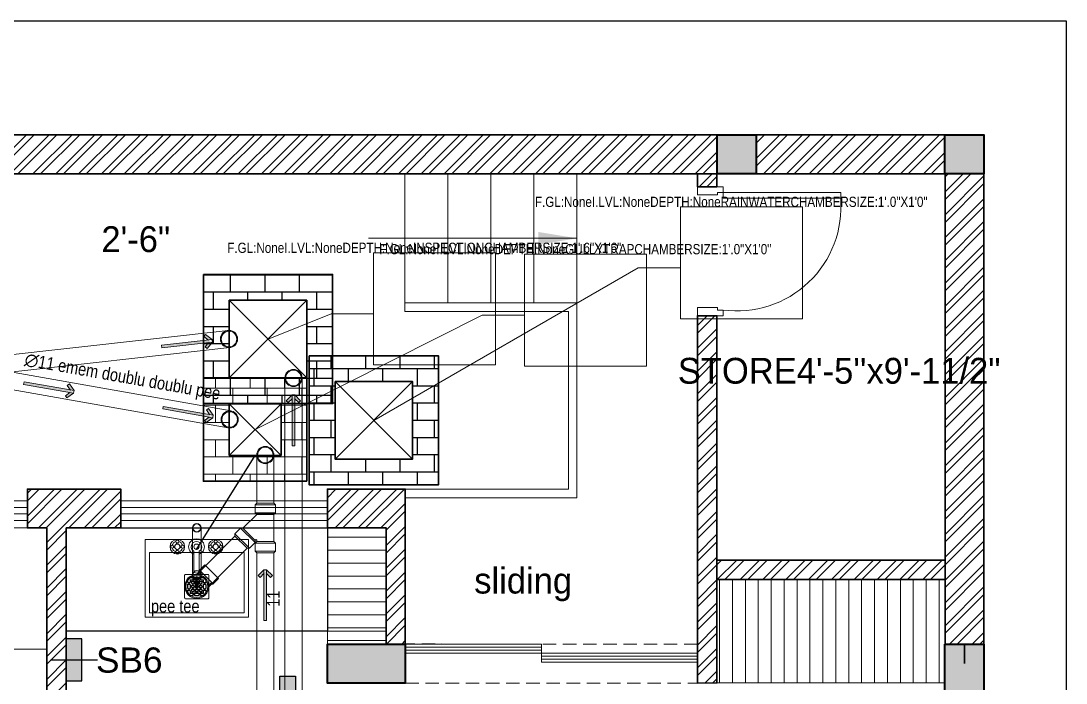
# Model space of a CAD drawing. Header units: inches. Extents: x 3094 to 3721, y -16790 to -15753.
# Drawn here: x 3423.3 to 3666.1, y -15906.9 to -15753 of the extents above; entities that cross this region are included whole.
import ezdxf

# ---------------------------------------------------------------- set-up
doc = ezdxf.new("R2010")
doc.units = ezdxf.units.IN
doc.header["$LTSCALE"] = 25
doc.header["$MEASUREMENT"] = 0
for name, pattern in [('ACAD_ISO02W100', [15, 12, -3]), ('Cline', [1, 0.625, -0.125, 0.125, -0.125]), ('DASHED', [0.75, 0.5, -0.25])]:
    doc.linetypes.add(name, pattern=pattern)
doc.layers.add('107 CAVERI MAIN XREF$0$FORMAT', color=7, linetype='Continuous')
doc.layers.add('LCD-LOOPING', color=160, linetype='Continuous')
for name, color, linetype, lineweight in [('ACCESORIES', 150, 'Continuous', 20), ('Door & Window', 32, 'Continuous', 20), ('hatch', 252, 'Continuous', 0), ('PP-RWP', 6, 'Continuous', 9), ('PP-SWP', 1, 'Continuous', 9), ('PP-WWP', 3, 'Continuous', 9), ('RWP', 6, 'Continuous', 30), ('SDA - Bathroom Fittings & Fixtures', 52, 'Continuous', 5), ('SDA - Brick Wall', 7, 'Continuous', 30), ('SDA - Brick Wall Light', 254, 'Continuous', 20), ('SDA - Column', 6, 'Continuous', 40), ('SDA - Countour Lines', 57, 'ACAD_ISO02W100', 5), ('SDA - Furniture', 36, 'Continuous', 9), ('SDA - Hatch Dark', 250, 'Continuous', 5), ('SDA - Hatch Lite', 252, 'Continuous', 0), ('SDA - Leader', 66, 'Continuous', 9), ('SDA - Overhead Lines', 252, 'DASHED', 9), ('SDA - Railing', 247, 'Continuous', 15), ('SDA - Staircase', 1, 'Continuous', 13), ('SWP', 1, 'Continuous', 30), ('WWP', 94, 'Continuous', 30)]:
    doc.layers.add(name, color=color, linetype=linetype, lineweight=lineweight)
for name, color, linetype, true_color in [('LCD-ELECTRICAL SYMBOL', 34, 'Continuous', 0x994200), ('PP-OUTER ', 34, 'Continuous', 0x994200), ('PP-TOILET 4', 34, 'Continuous', 0x994200)]:
    doc.layers.add(name, color=color, linetype=linetype, true_color=true_color)
doc.styles.add('arial', font='ARIALN.TTF')
doc.styles.add('JB', font='GOTHIC.TTF', dxfattribs={"height": 5})
doc.styles.add('spectrum', font='arial.ttf')
doc.dimstyles.new('Plan', dxfattribs={"dimtxt": 5.5, "dimasz": 3, "dimexe": 3, "dimexo": 12, "dimgap": 1, "dimtad": 1, "dimdec": 1, "dimzin": 3, "dimlunit": 4, "dimblk": 'ARCHTICK', "dimcen": 2.5, "dimdle": 1, "dimclrd": 256, "dimclre": 256, "dimclrt": 7, "dimadec": 0, "dimazin": 0, "dimtfac": 0.75, "dimtdec": 1, "dimtmove": 1, "dimatfit": 3, "dimlwd": -1, "dimlwe": -1, "dimarcsym": 0})
pattern_1 = [(45, (3081.9256, -16917.6346), (-2.65165, 2.65165), []), (45, (3083.6934, -16917.6346), (-2.65165, 2.65165), [])]
pattern_2 = [(45, (1481.198, -7390.683), (-2.6516504, 2.6516504), []), (45, (1482.9656, -7390.683), (-2.6516504, 2.6516504), [])]

# ---------------------------------------------------------------- blocks, each defined once
blk = doc.blocks.new('A$C8f570909')
at = {"layer": 'LCD-ELECTRICAL SYMBOL', "true_color": 0xcd6928}
h = blk.add_hatch(color=32, dxfattribs=at)
h.dxf.hatch_style = 1
h.paths.add_polyline_path([(0, 0), (8, 0), (8, 3), (0, 3)])
at = {"layer": 'LCD-ELECTRICAL SYMBOL', "color": 32, "true_color": 0xcd6928}
blk.add_line((4, -3), (4, 5.99), dxfattribs=at)
blk.add_lwpolyline([(0, 0), (8, 0), (8, 3), (0, 3)], close=True, dxfattribs=at)
blk = doc.blocks.new('A$C128E3675')
at = {"layer": 'SWP', "lineweight": -3, "ltscale": 30}
h = blk.add_hatch(dxfattribs=at)
h.set_pattern_fill('AR-B816', color=9, scale=0.5, style=0)
h.paths.add_polyline_path([(-15, 15), (-15, -15), (15, -15), (15, 15)])
h.paths.add_polyline_path([(9, 9), (9, -9), (-9, -9), (-9, 9)], flags=16)
at = {"layer": 'SWP', "lineweight": 30, "ltscale": 30}
for p, q in [((-9, 9), (9, -9)), ((-9, -9), (9, 9))]:
    blk.add_line(p, q, dxfattribs=at)
for points in [[(-15, 15), (15, 15), (15, -15), (-15, -15)], [(-9, 9), (9, 9), (9, -9), (-9, -9)]]:
    blk.add_lwpolyline(points, close=True, dxfattribs=at)
blk = doc.blocks.new('GT 1')
at = {"layer": 'WWP', "lineweight": 15}
h = blk.add_hatch(dxfattribs=at)
h.set_pattern_fill('AR-B816', color=9, scale=0.5, style=0)
h.paths.add_polyline_path([(376155.11, 227649.48), (376131.1, 227649.48), (376131.1, 227673.48), (376155.11, 227673.48)])
h.paths.add_polyline_path([(376149.11, 227667.48), (376137.1, 227667.48), (376137.1, 227655.48), (376149.11, 227655.48)], flags=16)
at = {"layer": 'PP-WWP', "lineweight": 30}
for p, q in [((376149.11, 227655.48), (376137.1, 227667.48)), ((376137.1, 227655.48), (376149.11, 227667.48))]:
    blk.add_line(p, q, dxfattribs=at)
for points in [[(376155.11, 227649.48), (376155.11, 227673.48), (376131.1, 227673.48), (376131.1, 227649.48)], [(376149.11, 227655.48), (376149.11, 227667.48), (376137.1, 227667.48), (376137.1, 227655.48)]]:
    blk.add_lwpolyline(points, close=True, dxfattribs=at)
blk = doc.blocks.new('e54tr')
at = {"layer": 'SWP', "lineweight": -3, "ltscale": 30}
h = blk.add_hatch(dxfattribs=at)
h.set_pattern_fill('AR-B816', color=9, scale=0.3, style=0)
h.set_pattern_definition([(0, (20454.8376, -45152.2736), (0, 2.4), []), (90, (20454.8376, -45152.2736), (-2.4, 2.4), [2.4, -2.4])])
h.paths.add_polyline_path([(20445.84, -45143.27), (20445.84, -45161.27), (20463.84, -45161.27), (20463.84, -45143.27)])
h.paths.add_polyline_path([(20460.24, -45146.87), (20460.24, -45157.67), (20449.44, -45157.67), (20449.44, -45146.87)], flags=16)
at = {"layer": 'RWP', "ltscale": 15}
for p, q in [((20449.44, -45157.67), (20460.24, -45146.87)), ((20449.44, -45146.87), (20460.24, -45157.67))]:
    blk.add_line(p, q, dxfattribs=at)
for points in [[(20445.84, -45143.27), (20463.84, -45143.27), (20463.84, -45161.27), (20445.84, -45161.27)], [(20449.44, -45146.87), (20460.24, -45146.87), (20460.24, -45157.67), (20449.44, -45157.67)]]:
    blk.add_lwpolyline(points, close=True, dxfattribs=at)
blk = doc.blocks.new('*U11')
at = {"color": 0, "linetype": 'ByBlock'}
blk.add_lwpolyline([(-35, 710), (-35, 0), (-70, 0), (-70, 710)], close=True, dxfattribs=at)
for points in [[(-730, -155), (-780, -155), (-780, -143), (-780, -143), (-780, 0), (-745, 0), (-745, -35), (-730, -35), (-730, -155)], [(0, -155), (0, -143), (0, -143), (0, 0), (-35, 0), (-35, -35), (-50, -35), (-50, -155), (0, -155)]]:
    blk.add_lwpolyline(points, dxfattribs=at)
at = {"color": 250, "linetype": 'DASHED', "ltscale": 250}
blk.add_arc((-121.4, 83), 629.1, 85.31165, 187.58356, dxfattribs=at)
blk = doc.blocks.new('c')
at = {"layer": 'SDA - Hatch Dark'}
h = blk.add_hatch(color=256, dxfattribs=at)
h.dxf.hatch_style = 1
h.paths.add_polyline_path([(404.31, 589), (404.31, 598.06), (422.4, 598.06), (422.4, 589)])
at = {"layer": 'SDA - Column'}
blk.add_lwpolyline([(404.31, 589), (404.31, 598.06), (422.4, 598.06), (422.4, 589)], close=True, dxfattribs=at)
blk = doc.blocks.new('sdfc3')
at = {"layer": 'SDA - Hatch Dark'}
h = blk.add_hatch(color=256, dxfattribs=at)
h.dxf.hatch_style = 1
h.paths.add_polyline_path([(388.1, 597.15), (388.1, 606.2), (397.19, 606.2), (397.19, 597.15)])
at = {"layer": 'SDA - Column'}
blk.add_lwpolyline([(388.1, 597.15), (388.1, 606.2), (397.19, 606.2), (397.19, 597.15)], close=True, dxfattribs=at)
blk = doc.blocks.new('wash basin')
at = {"layer": 'SDA - Bathroom Fittings & Fixtures'}
for p, q in [((4098.53, -1296.25), (4098.2, -1296.25)), ((4098.54, -1296.56), (4098.2, -1296.56)), ((4098.97, -1295.82), (4098.97, -1295.48)), ((4099.28, -1295.81), (4099.28, -1295.48)), ((4099.71, -1296.25), (4100.04, -1296.25)), ((4099.71, -1296.56), (4100.04, -1296.56)), ((4107.43, -1296.25), (4107.1, -1296.25)), ((4107.43, -1296.56), (4107.1, -1296.56)), ((4107.87, -1295.82), (4107.87, -1295.48)), ((4108.18, -1295.81), (4108.18, -1295.48)), ((4108.61, -1296.25), (4108.94, -1296.25)), ((4108.61, -1296.56), (4108.94, -1296.56)), ((4098.97, -1296.99), (4098.97, -1297.32)), ((4099.28, -1296.99), (4099.28, -1297.32)), ((4102.96, -1297.46), (4102.96, -1301.93)), ((4104.19, -1301.93), (4104.19, -1297.46)), ((4107.87, -1296.99), (4107.87, -1297.32)), ((4108.18, -1296.99), (4108.18, -1297.32)), ((4103.49, -1303.19), (4103.49, -1305.79)), ((4102.19, -1304.49), (4104.79, -1304.49))]:
    blk.add_line(p, q, dxfattribs=at)
for points in [[(4091.5, -1312.74), (4115.5, -1312.74), (4115.5, -1294.74), (4091.5, -1294.74)], [(4092.5, -1311.74), (4114.5, -1311.74), (4114.5, -1297.74), (4092.5, -1297.74)]]:
    blk.add_lwpolyline(points, close=True, dxfattribs=at)
for centre, radius in [((4099.12, -1296.4), 1.69), ((4097.9, -1296.4), 0.343), ((4099.12, -1296.4), 0.614), ((4099.12, -1295.18), 0.343), ((4100.35, -1296.4), 0.343), ((4103.57, -1296.4), 0.614), ((4108.02, -1296.4), 1.69), ((4106.79, -1296.4), 0.343), ((4108.02, -1296.4), 0.614), ((4108.02, -1295.18), 0.343), ((4109.25, -1296.4), 0.343), ((4099.12, -1297.63), 0.343), ((4108.02, -1297.63), 0.343), ((4103.5, -1304.49), 0.712)]:
    blk.add_circle(centre, radius, dxfattribs=at)
for centre, radius, start, end in [((4099.12, -1296.4), 1.23, 105.2407, 164.2093), ((4099.12, -1296.4), 1.23, 16.4413, 74.0789), ((4103.57, -1296.4), 1.84, 289.6514, 250.3603), ((4103.57, -1296.4), 1.23, 300.3431, 239.7554), ((4108.02, -1296.4), 1.23, 106.12, 164.0884), ((4108.02, -1296.4), 1.23, 16.2342, 73.9047), ((4099.12, -1296.4), 1.23, 196.2342, 253.9047), ((4099.12, -1296.4), 1.23, 286.12, 344.0884), ((4108.02, -1296.4), 1.23, 196.4413, 254.0789), ((4108.02, -1296.4), 1.23, 285.2407, 344.2093), ((4103.57, -1301.93), 0.614, 180, 0)]:
    blk.add_arc(centre, radius, start, end, dxfattribs=at)
blk = doc.blocks.new('_ArchTick')
at = {"color": 0, "linetype": 'ByBlock', "const_width": 0.15}
blk.add_lwpolyline([(-0.5, -0.5), (0.5, 0.5)], dxfattribs=at)
blk = doc.blocks.new('PP-YTEE')
for p, q in [((-723.7, 2433.7), (-661, 2496.4)), ((-723.7, 2443.4), (-670.7, 2496.4)), ((-699.1, 2409.1), (-636.4, 2471.8)), ((-689.5, 2409.1), (-636.4, 2462.2)), ((-661, 2496.4), (-670.7, 2496.4)), ((-636.4, 2471.8), (-661, 2496.4)), ((-636.4, 2462.2), (-636.4, 2471.8)), ((-576.1, 2401.8), (-636.4, 2462.2)), ((-723.7, 2433.7), (-723.7, 2443.4)), ((-699.1, 2409.1), (-723.7, 2433.7)), ((-743.1, 2401.8), (-736.3, 2408.6)), ((-743.1, 2401.8), (-743.1, 2326.8)), ((-736.3, 2408.6), (-736.3, 2320)), ((-736.3, 2408.6), (-701.5, 2408.6)), ((-694.7, 2401.8), (-701.5, 2408.6)), ((-701.5, 2408.6), (-701.5, 2320)), ((-699.1, 2409.1), (-689.5, 2409.1)), ((-694.7, 2401.8), (-688.7, 2401.8)), ((-694.7, 2401.8), (-694.7, 2326.8)), ((-686.8, 2406.5), (-689.5, 2409.1)), ((-576.1, 2401.8), (-569.2, 2408.6)), ((-576.1, 2401.8), (-576.1, 2326.8)), ((-569.2, 2408.6), (-534.5, 2408.6)), ((-569.2, 2408.6), (-569.2, 2320)), ((-527.6, 2401.8), (-534.5, 2408.6)), ((-534.5, 2408.6), (-534.5, 2320)), ((-527.6, 2401.8), (-527.6, 2326.8)), ((-736.3, 2320), (-743.1, 2326.8)), ((-701.5, 2320), (-694.7, 2326.8)), ((-694.7, 2326.8), (-576.1, 2326.8)), ((-569.2, 2320), (-576.1, 2326.8)), ((-534.5, 2320), (-527.6, 2326.8)), ((-736.3, 2320), (-701.5, 2320)), ((-569.2, 2320), (-534.5, 2320))]:
    blk.add_line(p, q)
blk.add_arc((-688.7, 2404.5), 2.73, 270, 45)
blk = doc.blocks.new('PP-GTBACK')
for radius in [37.5, 33.8]:
    blk.add_circle((-577.8, 2724.4), radius)
blk = doc.blocks.new('PP-P TRAP')
at = {"linetype": 'Continuous', "ltscale": 0.005}
for p, q in [((-556.2, 11572.4), (-571.7, 11572.4)), ((-554.4, 11568), (-567.7, 11568)), ((-550, 11572.4), (-554.4, 11568)), ((-550, 11497.4), (-550, 11572.4)), ((-550, 11572.4), (-516.9, 11572.4)), ((-556.2, 11497.4), (-572.3, 11497.4)), ((-554.4, 11501.8), (-568.2, 11501.8)), ((-550, 11497.4), (-554.4, 11501.8)), ((-550, 11497.4), (-516.9, 11497.4))]:
    blk.add_line(p, q, dxfattribs=at)
at = {"linetype": 'Continuous'}
for p, q in [((-551.8, 11576.8), (-556.2, 11572.4)), ((-551.8, 11576.8), (-516.9, 11576.8)), ((-516.9, 11493), (-516.9, 11576.8)), ((-551.8, 11493), (-556.2, 11497.4)), ((-551.8, 11493), (-516.9, 11493))]:
    blk.add_line(p, q, dxfattribs=at)
blk.add_line((-516.9, 11572.4), (-516.9, 11497.4))
at = {"linetype": 'Continuous', "ltscale": 0.005}
for radius in [52.3, 48]:
    blk.add_circle((-608.4, 11535.2), radius, dxfattribs=at)
blk = doc.blocks.new('PP-GRATING')
at = {"linetype": 'Continuous'}
for p, q in [((-53.1, -49.4), (-53.1, 49.4)), ((-49.7, 52.9), (49.7, 52.9)), ((52.6, 50), (52.6, -48.9)), ((-38.9, 27.3), (-41, 27.3)), ((-41, 27.3), (-41, 19.3)), ((-38.9, 19.3), (-41, 19.3)), ((-41, 6.8), (-41, -6.8)), ((-38.9, 6.8), (-41, 6.8)), ((-38.9, 27.3), (-38.9, 19.3)), ((-38.9, 6.8), (-38.9, -6.8)), ((-36.7, 17), (-32.1, 17)), ((-36.7, 17), (-36.7, 15)), ((-36.7, 15), (-32.1, 15)), ((-32.1, 11.1), (-36.7, 11.1)), ((-36.7, 11.1), (-36.7, 9.1)), ((-32.1, 9.1), (-36.7, 9.1)), ((-32.1, 9.1), (-32.1, 11.1)), ((-29.8, 19.3), (-29.8, 27.3)), ((-27.8, 27.3), (-29.8, 27.3)), ((-29.8, 19.3), (-27.8, 19.3)), ((-29.8, -6.8), (-29.8, 6.8)), ((-29.8, 6.8), (-27.8, 6.8)), ((-27.8, 19.3), (-27.8, 27.3)), ((-27.8, -6.8), (-27.8, 6.8)), ((-27.6, 40.7), (-27.6, 38.6)), ((-19.6, 40.7), (-27.6, 40.7)), ((-19.6, 38.6), (-27.6, 38.6)), ((-27.6, 29.6), (-27.6, 27.5)), ((-27.6, 29.6), (-19.6, 29.6)), ((-27.6, 27.5), (-19.6, 27.5)), ((-23.9, 14.8), (-23.9, 19.3)), ((-21.9, 19.3), (-23.9, 19.3)), ((-21.9, 14.8), (-23.9, 14.8)), ((-23.9, -2.3), (-23.9, 2.3)), ((-21.9, 2.3), (-23.9, 2.3)), ((-21.9, 14.8), (-21.9, 19.3)), ((-21.9, -2.3), (-21.9, 2.3)), ((-19.6, 38.6), (-19.6, 40.7)), ((-19.6, 27.5), (-19.6, 29.6)), ((-19.6, 23.6), (-15.1, 23.6)), ((-19.6, 21.6), (-19.6, 23.6)), ((-19.6, 21.6), (-15.1, 21.6)), ((-15.1, 12.5), (-19.6, 12.5)), ((-19.6, 12.5), (-19.6, 10.5)), ((-15.1, 10.5), (-19.6, 10.5)), ((-19.6, 6.6), (-15.1, 6.6)), ((-19.6, 4.5), (-19.6, 6.6)), ((-19.6, 4.5), (-15.1, 4.5)), ((-17.3, 31.8), (-17.3, 36.4)), ((-15.3, 36.4), (-17.3, 36.4)), ((-17.3, 31.8), (-15.3, 31.8)), ((-15.3, 31.8), (-15.3, 36.4)), ((-15.1, 23.6), (-15.1, 21.6)), ((-15.1, 12.5), (-15.1, 10.5)), ((-15.1, 6.6), (-15.1, 4.5)), ((-12.8, 19.3), (-12.8, 14.8)), ((-10.7, 19.3), (-12.8, 19.3)), ((-12.8, 14.8), (-10.7, 14.8)), ((-12.8, 2.3), (-12.8, -2.3)), ((-10.7, 2.3), (-12.8, 2.3)), ((-11.4, 36.4), (-11.4, 31.8)), ((-9.4, 36.4), (-11.4, 36.4)), ((-11.4, 31.8), (-9.4, 31.8)), ((-10.7, 19.3), (-10.7, 14.8)), ((-10.7, 2.3), (-10.7, -2.3)), ((-9.4, 36.4), (-9.4, 31.8)), ((-7.1, 38.6), (-7.1, 40.7)), ((-7.1, 40.7), (6.5, 40.7)), ((-7.1, 38.6), (6.5, 38.6)), ((-7.1, 29.6), (6.5, 29.6)), ((-7.1, 29.6), (-7.1, 27.5)), ((-7.1, 27.5), (6.5, 27.5)), ((-6.9, 14.8), (-6.9, 19.3)), ((-4.8, 19.3), (-6.9, 19.3)), ((-4.8, 14.8), (-6.9, 14.8)), ((-6.9, -2.3), (-6.9, 2.3)), ((-4.8, 2.3), (-6.9, 2.3)), ((-4.8, 14.8), (-4.8, 19.3)), ((-4.8, -2.3), (-4.8, 2.3)), ((-2.6, 23.6), (2, 23.6)), ((-2.6, 21.6), (-2.6, 23.6)), ((-2.6, 21.6), (2, 21.6)), ((2, 12.5), (-2.6, 12.5)), ((-2.6, 12.5), (-2.6, 10.5)), ((2, 10.5), (-2.6, 10.5)), ((-2.6, 6.6), (2, 6.6)), ((-2.6, 4.5), (-2.6, 6.6)), ((-2.6, 4.5), (2, 4.5)), ((2, 23.6), (2, 21.6)), ((2, 12.5), (2, 10.5)), ((2, 6.6), (2, 4.5)), ((4.3, 19.3), (4.3, 14.8)), ((6.3, 19.3), (4.3, 19.3)), ((4.3, 14.8), (6.3, 14.8)), ((4.3, 2.3), (4.3, -2.3)), ((6.3, 2.3), (4.3, 2.3)), ((6.3, 19.3), (6.3, 14.8)), ((6.3, 2.3), (6.3, -2.3)), ((6.5, 40.7), (6.5, 38.6)), ((6.5, 29.6), (6.5, 27.5)), ((8.8, 31.8), (8.8, 36.4)), ((10.9, 36.4), (8.8, 36.4)), ((8.8, 31.8), (10.9, 31.8)), ((10.2, 14.8), (10.2, 19.3)), ((12.2, 19.3), (10.2, 19.3)), ((12.2, 14.8), (10.2, 14.8)), ((10.2, -2.3), (10.2, 2.3)), ((12.2, 2.3), (10.2, 2.3)), ((10.9, 31.8), (10.9, 36.4)), ((12.2, 14.8), (12.2, 19.3)), ((12.2, -2.3), (12.2, 2.3)), ((14.5, 23.6), (19, 23.6)), ((14.5, 21.6), (14.5, 23.6)), ((14.5, 21.6), (19, 21.6)), ((19, 12.5), (14.5, 12.5)), ((14.5, 12.5), (14.5, 10.5)), ((19, 10.5), (14.5, 10.5)), ((14.5, 6.6), (19, 6.6)), ((14.5, 4.5), (14.5, 6.6)), ((14.5, 4.5), (19, 4.5)), ((14.7, 31.8), (14.7, 36.4)), ((14.7, 36.4), (16.8, 36.4)), ((16.8, 31.8), (14.7, 31.8)), ((16.8, 31.8), (16.8, 36.4)), ((19, 40.7), (27, 40.7)), ((19, 38.6), (19, 40.7)), ((19, 38.6), (27, 38.6)), ((27, 29.6), (19, 29.6)), ((19, 27.5), (19, 29.6)), ((27, 27.5), (19, 27.5)), ((19, 23.6), (19, 21.6)), ((19, 12.5), (19, 10.5)), ((19, 6.6), (19, 4.5)), ((21.3, 19.3), (21.3, 14.8)), ((23.4, 19.3), (21.3, 19.3)), ((21.3, 14.8), (23.4, 14.8)), ((21.3, 2.3), (21.3, -2.3)), ((23.4, 2.3), (21.3, 2.3)), ((23.4, 19.3), (23.4, 14.8)), ((23.4, 2.3), (23.4, -2.3)), ((27, 40.7), (27, 38.6)), ((27, 29.6), (27, 27.5)), ((27.2, 19.3), (27.2, 27.3)), ((27.2, 27.3), (29.3, 27.3)), ((29.3, 19.3), (27.2, 19.3)), ((27.2, -6.8), (27.2, 6.8)), ((29.3, 6.8), (27.2, 6.8)), ((29.3, 19.3), (29.3, 27.3)), ((29.3, -6.8), (29.3, 6.8)), ((36.1, 17), (31.5, 17)), ((36.1, 15), (31.5, 15)), ((31.5, 11.1), (36.1, 11.1)), ((31.5, 9.1), (31.5, 11.1)), ((31.5, 9.1), (36.1, 9.1)), ((36.1, 17), (36.1, 15)), ((36.1, 11.1), (36.1, 9.1)), ((38.4, 27.3), (38.4, 19.3)), ((38.4, 27.3), (40.4, 27.3)), ((38.4, 19.3), (40.4, 19.3)), ((38.4, 6.8), (38.4, -6.8)), ((38.4, 6.8), (40.4, 6.8)), ((40.4, 27.3), (40.4, 19.3)), ((40.4, 6.8), (40.4, -6.8)), ((-41, -6.8), (-38.9, -6.8)), ((-41, -27.3), (-41, -19.3)), ((-38.9, -19.3), (-41, -19.3)), ((-38.9, -27.3), (-41, -27.3)), ((-38.9, -27.3), (-38.9, -19.3)), ((-36.7, -9.1), (-32.1, -9.1)), ((-36.7, -9.1), (-36.7, -11.1)), ((-36.7, -11.1), (-32.1, -11.1)), ((-36.7, -17), (-36.7, -15)), ((-36.7, -15), (-32.1, -15)), ((-36.7, -17), (-32.1, -17)), ((-32.1, -9.1), (-32.1, -11.1)), ((-29.8, -6.8), (-27.8, -6.8)), ((-29.8, -19.3), (-27.8, -19.3)), ((-29.8, -19.3), (-29.8, -27.3)), ((-27.8, -27.3), (-29.8, -27.3)), ((-27.8, -19.3), (-27.8, -27.3)), ((-27.6, -27.5), (-19.6, -27.5)), ((-27.6, -29.6), (-27.6, -27.5)), ((-27.6, -29.6), (-19.6, -29.6)), ((-27.6, -40.7), (-27.6, -38.6)), ((-19.6, -38.6), (-27.6, -38.6)), ((-19.6, -40.7), (-27.6, -40.7)), ((-21.9, -2.3), (-23.9, -2.3)), ((-23.9, -19.3), (-23.9, -14.8)), ((-21.9, -14.8), (-23.9, -14.8)), ((-21.9, -19.3), (-23.9, -19.3)), ((-21.9, -19.3), (-21.9, -14.8)), ((-15.1, -4.5), (-19.6, -4.5)), ((-19.6, -4.5), (-19.6, -6.6)), ((-15.1, -6.6), (-19.6, -6.6)), ((-19.6, -10.5), (-15.1, -10.5)), ((-19.6, -12.5), (-19.6, -10.5)), ((-19.6, -12.5), (-15.1, -12.5)), ((-15.1, -21.6), (-19.6, -21.6)), ((-19.6, -21.6), (-19.6, -23.6)), ((-15.1, -23.6), (-19.6, -23.6)), ((-19.6, -27.5), (-19.6, -29.6)), ((-19.6, -38.6), (-19.6, -40.7)), ((-17.3, -31.8), (-17.3, -36.4)), ((-17.3, -31.8), (-15.3, -31.8)), ((-15.3, -36.4), (-17.3, -36.4)), ((-15.3, -31.8), (-15.3, -36.4)), ((-15.1, -4.5), (-15.1, -6.6)), ((-15.1, -10.5), (-15.1, -12.5)), ((-15.1, -21.6), (-15.1, -23.6)), ((-12.8, -2.3), (-10.7, -2.3)), ((-12.8, -14.8), (-12.8, -19.3)), ((-10.7, -14.8), (-12.8, -14.8)), ((-12.8, -19.3), (-10.7, -19.3)), ((-11.4, -36.4), (-11.4, -31.8)), ((-11.4, -31.8), (-9.4, -31.8)), ((-9.4, -36.4), (-11.4, -36.4)), ((-10.7, -14.8), (-10.7, -19.3)), ((-9.4, -36.4), (-9.4, -31.8)), ((-7.1, -27.5), (6.5, -27.5)), ((-7.1, -29.6), (-7.1, -27.5)), ((-7.1, -29.6), (6.5, -29.6)), ((6.5, -38.6), (-7.1, -38.6)), ((-7.1, -38.6), (-7.1, -40.7)), ((6.5, -40.7), (-7.1, -40.7)), ((-4.8, -2.3), (-6.9, -2.3)), ((-6.9, -19.3), (-6.9, -14.8)), ((-4.8, -14.8), (-6.9, -14.8)), ((-4.8, -19.3), (-6.9, -19.3)), ((-4.8, -19.3), (-4.8, -14.8)), ((2, -4.5), (-2.6, -4.5)), ((-2.6, -4.5), (-2.6, -6.6)), ((2, -6.6), (-2.6, -6.6)), ((-2.6, -10.5), (2, -10.5)), ((-2.6, -12.5), (-2.6, -10.5)), ((-2.6, -12.5), (2, -12.5)), ((2, -21.6), (-2.6, -21.6)), ((-2.6, -21.6), (-2.6, -23.6)), ((2, -23.6), (-2.6, -23.6)), ((2, -4.5), (2, -6.6)), ((2, -10.5), (2, -12.5)), ((2, -21.6), (2, -23.6)), ((4.3, -2.3), (6.3, -2.3)), ((4.3, -14.8), (4.3, -19.3)), ((6.3, -14.8), (4.3, -14.8)), ((4.3, -19.3), (6.3, -19.3)), ((6.3, -14.8), (6.3, -19.3)), ((6.5, -29.6), (6.5, -27.5)), ((6.5, -38.7), (6.5, -40.7)), ((8.8, -31.8), (8.8, -36.4)), ((8.8, -31.8), (10.9, -31.8)), ((8.8, -36.4), (10.9, -36.4)), ((12.2, -2.3), (10.2, -2.3)), ((10.2, -19.3), (10.2, -14.8)), ((12.2, -14.8), (10.2, -14.8)), ((12.2, -19.3), (10.2, -19.3)), ((10.9, -31.8), (10.9, -36.4)), ((12.2, -19.3), (12.2, -14.8)), ((19, -4.5), (14.5, -4.5)), ((14.5, -4.5), (14.5, -6.6)), ((19, -6.6), (14.5, -6.6)), ((14.5, -10.5), (19, -10.5)), ((14.5, -12.5), (14.5, -10.5)), ((14.5, -12.5), (19, -12.5)), ((19, -21.6), (14.5, -21.6)), ((14.5, -21.6), (14.5, -23.6)), ((19, -23.6), (14.5, -23.6)), ((14.7, -31.8), (14.7, -36.4)), ((16.8, -31.8), (14.7, -31.8)), ((14.7, -36.4), (16.8, -36.4)), ((16.8, -31.8), (16.8, -36.4)), ((19, -4.5), (19, -6.6)), ((19, -10.5), (19, -12.5)), ((19, -21.6), (19, -23.6)), ((27, -27.5), (19, -27.5)), ((19, -27.5), (19, -29.6)), ((27, -29.6), (19, -29.6)), ((19, -38.6), (19, -40.7)), ((19, -38.6), (27, -38.6)), ((19, -40.7), (27, -40.7)), ((21.3, -2.3), (23.4, -2.3)), ((21.3, -14.8), (21.3, -19.3)), ((23.4, -14.8), (21.3, -14.8)), ((21.3, -19.3), (23.4, -19.3)), ((23.4, -14.8), (23.4, -19.3)), ((27, -29.6), (27, -27.5)), ((27, -40.7), (27, -38.6)), ((29.3, -6.8), (27.2, -6.8)), ((27.2, -19.3), (27.2, -27.3)), ((29.3, -19.3), (27.2, -19.3)), ((27.2, -27.3), (29.3, -27.3)), ((29.3, -19.3), (29.3, -27.3)), ((36.1, -9.1), (31.5, -9.1)), ((31.5, -9.1), (31.5, -11.1)), ((36.1, -11.1), (31.5, -11.1)), ((36.1, -15), (31.5, -15)), ((36.1, -17), (31.5, -17)), ((36.1, -9.1), (36.1, -11.1)), ((36.1, -17), (36.1, -15)), ((40.4, -6.8), (38.4, -6.8)), ((38.4, -19.3), (40.4, -19.3)), ((38.4, -27.3), (38.4, -19.3)), ((38.4, -27.3), (40.4, -27.3)), ((40.4, -27.3), (40.4, -19.3)), ((49.2, -52.3), (-50.3, -52.3))]:
    blk.add_line(p, q, dxfattribs=at)
for centre, radius, start, end in [((-49.7, 49.4), 3.41, 90, 180), ((49.7, 50), 2.84, 360, 90), ((-27.6, 27.3), 13.4, 90, 180), ((-36.7, 19.3), 4.32, 180, 270), ((-36.7, 6.8), 4.32, 90, 180), ((-27.6, 27.3), 11.4, 90, 180), ((-36.7, 19.3), 2.27, 180, 270), ((-36.7, 6.8), 2.27, 90, 180), ((-32.1, 19.3), 4.32, 270, 360), ((-32.1, 19.3), 2.27, 270, 360), ((-32.1, 6.8), 4.32, 360, 90), ((-32.1, 6.8), 2.27, 360, 90), ((-27.6, 27.3), 2.27, 90, 180), ((-27.6, 27.3), 0.227, 90, 180), ((-19.6, 19.3), 4.32, 90, 180), ((-19.6, 14.8), 4.32, 180, 270), ((-19.6, 2.3), 4.32, 90, 180), ((-19.6, 19.3), 2.27, 90, 180), ((-19.6, 19.3), 2.27, 90, 180), ((-19.6, 14.8), 2.27, 180, 270), ((-19.6, 2.3), 2.27, 90, 180), ((-19.6, 2.3), 2.27, 90, 180), ((-19.6, 36.4), 4.32, 360, 90), ((-19.6, 36.4), 2.27, 360, 90), ((-19.6, 31.8), 4.32, 270, 360), ((-19.6, 31.8), 2.27, 270, 360), ((-15.1, 19.3), 4.32, 360, 90), ((-15.1, 19.3), 2.27, 360, 90), ((-15.1, 14.8), 2.27, 270, 360), ((-15.1, 14.8), 4.32, 270, 0), ((-15.1, 2.3), 4.32, 360, 90), ((-15.1, 2.3), 2.27, 360, 90), ((-7.1, 36.4), 4.32, 90, 180), ((-7.1, 31.8), 4.32, 180, 270), ((-7.1, 36.4), 2.27, 90, 180), ((-7.1, 31.8), 2.27, 180, 270), ((-2.6, 19.3), 4.32, 90, 180), ((-2.6, 14.8), 4.32, 180, 270), ((-2.6, 2.3), 4.32, 90, 180), ((-2.6, 19.3), 2.27, 90, 180), ((-2.6, 19.3), 2.27, 90, 180), ((-2.6, 14.8), 2.27, 180, 270), ((-2.6, 2.3), 2.27, 90, 180), ((-2.6, 2.3), 2.27, 90, 180), ((2, 19.3), 4.32, 360, 90), ((2, 19.3), 2.27, 360, 90), ((2, 14.8), 2.27, 270, 0), ((2, 14.8), 4.32, 270, 0), ((2, 2.3), 4.32, 360, 90), ((2, 2.3), 2.27, 360, 90), ((6.5, 36.4), 4.32, 360, 90), ((6.5, 36.4), 2.27, 360, 90), ((6.5, 31.8), 4.32, 270, 360), ((6.5, 31.8), 2.27, 270, 360), ((14.5, 19.3), 4.32, 90, 180), ((14.5, 14.8), 4.32, 180, 270), ((14.5, 2.3), 4.32, 90, 180), ((14.5, 19.3), 2.27, 90, 180), ((14.5, 14.8), 2.27, 180, 270), ((14.5, 2.3), 2.27, 90, 180), ((14.5, 2.3), 2.27, 90, 180), ((19, 36.4), 4.32, 90, 180), ((19, 31.8), 4.32, 180, 270), ((19, 36.4), 2.27, 90, 180), ((19, 31.8), 2.27, 180, 270), ((19, 19.3), 4.32, 360, 90), ((19, 19.3), 2.27, 360, 90), ((19, 14.8), 2.27, 270, 0), ((19, 14.8), 4.32, 270, 0), ((19, 2.3), 4.32, 360, 90), ((19, 2.3), 2.27, 360, 90), ((27, 27.3), 13.4, 0, 90), ((27, 27.3), 11.4, 0, 90), ((27, 27.3), 2.27, 0, 90), ((27, 27.3), 0.227, 0, 90), ((31.5, 19.3), 4.32, 180, 270), ((31.5, 6.8), 4.32, 90, 180), ((31.5, 19.3), 2.27, 180, 270), ((31.5, 6.8), 2.27, 90, 180), ((36.1, 19.3), 2.27, 270, 0), ((36.1, 19.3), 4.32, 270, 0), ((36.1, 6.8), 4.32, 360, 90), ((36.1, 6.8), 2.27, 360, 90), ((-36.7, -6.8), 4.32, 180, 270), ((-36.7, -19.3), 4.32, 90, 180), ((-27.6, -27.3), 13.4, 180, 270), ((-36.7, -6.8), 2.27, 180, 270), ((-36.7, -19.3), 2.27, 90, 180), ((-27.6, -27.3), 11.4, 180, 270), ((-32.1, -6.8), 4.32, 270, 360), ((-32.1, -6.8), 2.27, 270, 360), ((-32.1, -19.3), 4.32, 360, 90), ((-32.1, -19.3), 2.27, 360, 90), ((-27.6, -27.3), 2.27, 180, 270), ((-27.6, -27.3), 0.227, 180, 270), ((-19.6, -2.3), 4.32, 180, 270), ((-19.6, -14.8), 4.32, 90, 180), ((-19.6, -19.3), 4.32, 180, 270), ((-19.6, -2.3), 2.27, 180, 270), ((-19.6, -14.8), 2.27, 90, 180), ((-19.6, -14.8), 2.27, 90, 180), ((-19.6, -19.3), 2.27, 180, 270), ((-19.6, -31.8), 4.32, 360, 90), ((-19.6, -31.8), 2.27, 360, 90), ((-19.6, -36.4), 4.32, 270, 0), ((-19.6, -36.4), 2.27, 270, 0), ((-15.1, -2.3), 2.27, 270, 360), ((-15.1, -2.3), 4.32, 270, 0), ((-15.1, -14.8), 4.32, 360, 90), ((-15.1, -14.8), 2.27, 360, 90), ((-15.1, -19.3), 2.27, 270, 360), ((-15.1, -19.3), 4.32, 270, 0), ((-7.1, -31.8), 4.32, 90, 180), ((-7.1, -36.4), 4.32, 180, 270), ((-7.1, -31.8), 2.27, 90, 180), ((-7.1, -36.4), 2.27, 180, 270), ((-2.6, -2.3), 4.32, 180, 270), ((-2.6, -14.8), 4.32, 90, 180), ((-2.6, -19.3), 4.32, 180, 270), ((-2.6, -2.3), 2.27, 180, 270), ((-2.6, -14.8), 2.27, 90, 180), ((-2.6, -14.8), 2.27, 90, 180), ((-2.6, -19.3), 2.27, 180, 270), ((2, -2.3), 2.27, 270, 0), ((2, -2.3), 4.32, 270, 0), ((2, -14.8), 4.32, 360, 90), ((2, -14.8), 2.27, 360, 90), ((2, -19.3), 2.27, 270, 0), ((2, -19.3), 4.32, 270, 0), ((6.5, -31.8), 4.32, 360, 90), ((6.5, -31.8), 2.27, 360, 90), ((6.6, -36.4), 2.27, 269.679, 359.679), ((6.6, -36.4), 4.32, 269.679, 359.679), ((14.5, -2.3), 4.32, 180, 270), ((14.5, -14.8), 4.32, 90, 180), ((14.5, -19.3), 4.32, 180, 270), ((14.5, -2.3), 2.27, 180, 270), ((14.5, -14.8), 2.27, 90, 180), ((14.5, -14.8), 2.27, 90, 180), ((14.5, -19.3), 2.27, 180, 270), ((19, -31.8), 4.32, 90, 180), ((19, -36.4), 4.32, 180, 270), ((19, -31.8), 2.27, 90, 180), ((19, -36.4), 2.27, 180, 270), ((19, -2.3), 2.27, 270, 0), ((19, -2.3), 4.32, 270, 0), ((19, -14.8), 4.32, 360, 90), ((19, -14.8), 2.27, 360, 90), ((19, -19.3), 2.27, 270, 0), ((19, -19.3), 4.32, 270, 0), ((27, -27.3), 2.27, 270, 360), ((27, -27.3), 0.227, 270, 360), ((27, -27.3), 13.4, 270, 360), ((27, -27.3), 11.4, 270, 360), ((31.5, -6.8), 4.32, 180, 270), ((31.5, -19.3), 4.32, 90, 180), ((31.5, -6.8), 2.27, 180, 270), ((31.5, -19.3), 2.27, 90, 180), ((36.1, -6.8), 2.27, 270, 0), ((36.1, -6.8), 4.32, 270, 0), ((36.1, -19.3), 4.32, 360, 90), ((36.1, -19.3), 2.27, 360, 90), ((-50.7, -49.8), 2.49, 171.2591, 278.7567), ((49.2, -48.9), 3.41, 270, 360)]:
    blk.add_arc(centre, radius, start, end, dxfattribs=at)
blk = doc.blocks.new('PP-ARROW')
h = blk.add_hatch(color=256)
h.dxf.hatch_style = 1
h.paths.add_polyline_path([(-150, 0), (-150, 15.3), (150, 15.3), (150, 0)])
edge = h.paths.add_edge_path()
edge.add_line((150, 15.3), (115.6, 49.7))
edge.add_line((115.6, 49.7), (104.6, 38.7))
edge.add_line((104.6, 38.7), (128, 15.3))
edge.add_line((150, 0), (115.6, -34.4))
edge.add_line((115.6, -34.4), (104.6, -23.4))
edge.add_line((104.6, -23.4), (128, 0))
h = blk.add_hatch(color=256)
h.dxf.hatch_style = 1
h.paths.add_polyline_path([(104.6, 38.7), (115.6, 49.7), (150, 15.3), (128, 15.3)])
h.paths.add_polyline_path([(104.6, -23.4), (128, 0), (150, 0), (115.6, -34.4)])
at = {"lineweight": 0}
for p, q in [((150, 15.3), (-150, 15.3)), ((-150, 15.3), (-150, 0)), ((-150, 0), (150, 0)), ((115.6, 49.7), (104.6, 38.7)), ((104.6, 38.7), (128, 15.3)), ((150, 15.3), (115.6, 49.7)), ((150, 0), (150, 15.3)), ((104.6, -23.4), (128, 0)), ((115.6, -34.4), (104.6, -23.4)), ((150, 0), (115.6, -34.4))]:
    blk.add_line(p, q, dxfattribs=at)
blk = doc.blocks.new('PP-ICBACK')
for radius in [37.5, 33.8]:
    blk.add_circle((-576.8, 2369.9), radius)
blk = doc.blocks.new('PP-WBBACK')
for radius in [37.5, 33.8]:
    blk.add_circle((-573, 3774.4), radius)
blk = doc.blocks.new('PP-WB W TOP')
for radius in [37.5, 33.8]:
    blk.add_circle((0, 0), radius)

msp = doc.modelspace()

# ---------------------------------------------------------------- hatches: boundary and pattern name
at = {"layer": 'hatch'}
h = msp.add_hatch(dxfattribs=at)
h.set_pattern_fill('LINE', color=256, scale=24, style=0)
h.paths.add_polyline_path([(3494.48, -15897.81), (3494.48, -15870.81), (3508.14, -15870.81), (3508.14, -15897.81)])
h = msp.add_hatch(dxfattribs=at)
h.set_pattern_fill('LINE', color=256, scale=24, angle=90, style=0)
h.set_pattern_definition([(90, (-1997.4048, -2e-12), (-3, 2e-16), [])])
h.paths.add_polyline_path([(3584.96, -15906.81), (3584.96, -15882.81), (3637.97, -15882.81), (3637.97, -15906.81)])
at = {"layer": 'SDA - Hatch Lite'}
h = msp.add_hatch(dxfattribs=at)
h.set_pattern_fill('ANSI32', color=256, scale=10)
h.set_pattern_definition(pattern_1)
h.paths.add_polyline_path([(3548.96, -15779.49), (3301.69, -15779.49), (3301.69, -15788.55), (3370.32, -15788.55), (3370.32, -15788.52), (3416.63, -15788.52), (3548.96, -15788.54)])
h.paths.add_polyline_path([(3585, -15779.49), (3548.96, -15779.49), (3548.96, -15788.55), (3585, -15788.55)])
h.paths.add_polyline_path([(3637.91, -15779.49), (3594.09, -15779.49), (3594.09, -15788.55), (3637.91, -15788.55)])
h.paths.add_polyline_path([(3536.52, -16324.54), (3623.17, -16232.87), (3611.76, -16222.08), (3525.11, -16313.75)], flags=9)
h.paths.add_polyline_path([(3206.74, -15906.76), (3264.83, -15906.76), (3264.83, -15892.94), (3206.74, -15892.94)], flags=9)
h.paths.add_polyline_path([(3201.3, -15892.44), (3269.51, -15892.44), (3269.51, -15876.74), (3201.3, -15876.74)], flags=9)
h.paths.add_polyline_path([(3439.76, -16070.35), (3501.19, -16070.35), (3501.19, -16056.53), (3439.76, -16056.53)], flags=9)
h.paths.add_polyline_path([(3441.04, -16056.03), (3499.15, -16056.03), (3499.15, -16040.33), (3441.04, -16040.33)], flags=9)
h.paths.add_polyline_path([(3440.55, -15983.28), (3498.64, -15983.28), (3498.64, -15969.46), (3440.55, -15969.46)], flags=9)
h.paths.add_polyline_path([(3440.16, -15968.96), (3498.27, -15968.96), (3498.27, -15953.26), (3440.16, -15953.26)], flags=9)
h.paths.add_polyline_path([(3366.79, -16283.28), (3424.88, -16283.28), (3424.88, -16269.45), (3366.79, -16269.45)], flags=9)
h.paths.add_polyline_path([(3377, -16268.61), (3413.91, -16268.61), (3413.91, -16253.6), (3377, -16253.6)], flags=9)
h.paths.add_polyline_path([(3342.04, -16480.45), (3413.5, -16480.45), (3413.5, -16466.62), (3342.04, -16466.62)], flags=9)
h.paths.add_polyline_path([(3313.68, -16466.13), (3441.09, -16466.13), (3441.09, -16450.43), (3313.68, -16450.43)], flags=9)
h.paths.add_polyline_path([(3526.54, -16538.69), (3591.31, -16538.69), (3591.31, -16524.87), (3526.54, -16524.87)], flags=9)
h.paths.add_polyline_path([(3505.34, -16524.37), (3611.75, -16524.37), (3611.75, -16508.67), (3505.34, -16508.67)], flags=9)
h.paths.add_polyline_path([(3524.33, -16425.67), (3582.42, -16425.67), (3582.42, -16411.84), (3524.33, -16411.84)], flags=9)
h.paths.add_polyline_path([(3517.21, -16411.35), (3588.77, -16411.35), (3588.77, -16395.65), (3517.21, -16395.65)], flags=9)
h.paths.add_polyline_path([(3443.09, -16296.77), (3507.86, -16296.77), (3507.86, -16282.94), (3443.09, -16282.94)], flags=9)
h.paths.add_polyline_path([(3443.1, -16282.45), (3507.09, -16282.45), (3507.09, -16266.75), (3443.1, -16266.75)], flags=9)
h.paths.add_polyline_path([(3564.87, -16149.87), (3636.34, -16149.87), (3636.34, -16136.04), (3564.87, -16136.04)], flags=9)
h.paths.add_polyline_path([(3579.55, -16135.55), (3620.9, -16135.55), (3620.9, -16119.84), (3579.55, -16119.84)], flags=9)
h.paths.add_polyline_path([(3386.7, -16144.88), (3444.79, -16144.88), (3444.79, -16131.05), (3386.7, -16131.05)], flags=9)
h.paths.add_polyline_path([(3387.13, -16130.55), (3443.59, -16130.55), (3443.59, -16114.86), (3387.13, -16114.86)], flags=9)
h.paths.add_polyline_path([(3554.13, -16010.46), (3612.22, -16010.46), (3612.22, -15996.63), (3554.13, -15996.63)], flags=9)
h.paths.add_polyline_path([(3540.5, -15996.49), (3625.09, -15996.49), (3625.09, -15980.8), (3540.5, -15980.8)], flags=9)
h.paths.add_polyline_path([(3333.57, -15999.8), (3391.66, -15999.8), (3391.66, -15985.97), (3333.57, -15985.97)], flags=9)
h.paths.add_polyline_path([(3319.94, -15985.84), (3404.53, -15985.84), (3404.53, -15970.14), (3319.94, -15970.14)], flags=9)
h.paths.add_polyline_path([(3183.62, -15788.55), (3292.64, -15788.55), (3292.64, -15779.49), (3183.62, -15779.49)])
h = msp.add_hatch(dxfattribs=at)
h.set_pattern_fill('ANSI32', color=256, scale=10)
h.set_pattern_definition(pattern_2)
h.paths.add_polyline_path([(3580.46, -15788.55), (3580.46, -15791.55), (3584.96, -15791.55), (3584.96, -15788.55)])
h = msp.add_hatch(dxfattribs=at)
h.set_pattern_fill('ANSI32', color=256, scale=10)
h.set_pattern_definition(pattern_2)
h.paths.add_polyline_path([(3637.91, -15788.55), (3647, -15788.55), (3647, -15897.81), (3637.91, -15897.81)])
h = msp.add_hatch(dxfattribs=at)
h.set_pattern_fill('ANSI32', color=256, scale=10)
h.set_pattern_definition(pattern_1)
h.paths.add_polyline_path([(3647, -15915.9), (3637.95, -15915.9), (3637.95, -16081.72), (3647, -16081.72)])
h.paths.add_polyline_path([(3647, -15857.72), (3647, -15819.38)])
h = msp.add_hatch(dxfattribs=at)
h.set_pattern_fill('ANSI32', color=256, scale=10)
h.set_pattern_definition(pattern_2)
h.paths.add_polyline_path([(3580.46, -15897.85), (3580.46, -15906.85), (3584.96, -15906.81), (3584.96, -15902.31), (3584.96, -15897.81), (3584.96, -15821.55), (3580.46, -15821.55), (3580.46, -15897.81)])
h = msp.add_hatch(dxfattribs=at)
h.set_pattern_fill('ANSI32', color=256, scale=10)
h.set_pattern_definition(pattern_2)
h.paths.add_polyline_path([(3424.79, -15861.81), (3424.79, -15870.81), (3429.29, -15870.81), (3429.29, -15911.37), (3433.81, -15911.37), (3433.81, -15870.81), (3446.48, -15870.81), (3446.48, -15861.81)])
h = msp.add_hatch(dxfattribs=at)
h.set_pattern_fill('ANSI32', color=256, scale=10)
h.set_pattern_definition(pattern_2)
h.paths.add_polyline_path([(3494.48, -15861.81), (3494.48, -15870.81), (3508.14, -15870.81), (3508.14, -15897.81), (3512.57, -15897.78), (3512.57, -15861.81)])
h = msp.add_hatch(dxfattribs=at)
h.set_pattern_fill('ANSI32', color=256, scale=10)
h.set_pattern_definition(pattern_2)
h.paths.add_polyline_path([(3584.96, -15878.31), (3584.96, -15882.81), (3637.97, -15882.81), (3637.97, -15878.31)])

# ---------------------------------------------------------------- linework, layer by layer
at = {"layer": 'ACCESORIES', "color": 4}
for p, q in [((3352.79, -15864.56), (3424.79, -15864.56)), ((3424.79, -15864.56), (3424.79, -15866.81)), ((3446.48, -15864.56), (3446.48, -15866.81)), ((3446.48, -15864.56), (3494.48, -15864.56)), ((3494.48, -15864.56), (3494.48, -15866.81)), ((3424.79, -15869.06), (3424.79, -15866.81)), ((3446.48, -15869.06), (3446.48, -15866.81)), ((3494.48, -15869.06), (3494.48, -15866.81)), ((3352.79, -15869.06), (3424.79, -15869.06)), ((3446.48, -15869.06), (3494.48, -15869.06)), ((3512.57, -15897.81), (3512.57, -15898.85)), ((3512.57, -15897.81), (3544.26, -15897.81)), ((3512.57, -15899.89), (3512.57, -15898.85)), ((3544.26, -15897.81), (3544.26, -15898.85)), ((3544.26, -15899.89), (3544.26, -15898.85)), ((3512.57, -15899.89), (3544.26, -15899.89)), ((3544.26, -15899.89), (3544.26, -15900.93)), ((3544.26, -15899.89), (3580.46, -15899.94)), ((3544.26, -15901.97), (3544.26, -15900.93)), ((3580.46, -15899.94), (3580.46, -15900.98)), ((3580.46, -15902.02), (3580.46, -15900.98)), ((3544.26, -15901.97), (3580.46, -15902.02))]:
    msp.add_line(p, q, dxfattribs=at)
at = {"layer": 'ACCESORIES'}
for p, q in [((3352.79, -15866.06), (3424.79, -15866.06)), ((3352.79, -15867.56), (3424.79, -15867.56)), ((3446.48, -15866.06), (3494.48, -15866.06)), ((3446.48, -15867.56), (3494.48, -15867.56)), ((3512.57, -15898.5), (3544.26, -15898.5)), ((3512.57, -15899.2), (3544.26, -15899.2)), ((3544.26, -15900.59), (3580.46, -15900.63)), ((3544.26, -15901.28), (3580.46, -15901.32))]:
    msp.add_line(p, q, dxfattribs=at)
at = {"layer": 'LCD-ELECTRICAL SYMBOL'}
msp.add_line((3464.08, -15875.8), (3477.7, -15853.99), dxfattribs=at)
at = {"layer": 'PP-OUTER '}
msp.add_lwpolyline([(3146.73, -15753.04), (3666.1, -15753.04), (3666.1, -16790.44), (3146.73, -16790.44)], close=True, dxfattribs=at)
at = {"layer": 'PP-RWP'}
for p, q in [((3505.27, -15845.84), (3566.65, -15810.43)), ((3566.65, -15810.43), (3576.49, -15810.43))]:
    msp.add_line(p, q, dxfattribs=at)
msp.add_lwpolyline([(3576.49, -15822.24), (3604.84, -15822.24), (3604.84, -15796.25), (3576.49, -15796.25), (3576.49, -15822.24)], dxfattribs=at)
at = {"layer": 'PP-SWP'}
for p, q in [((3480.7, -15826.94), (3495.33, -15821.11)), ((3495.33, -15821.11), (3505.17, -15821.11)), ((3275.88, -15846.82), (3471.42, -15824.95)), ((3276.32, -15850.8), (3471.86, -15828.93)), ((3484.6, -15938.53), (3484.6, -15835.99)), ((3488.6, -15938.53), (3488.6, -15835.99))]:
    msp.add_line(p, q, dxfattribs=at)
msp.add_lwpolyline([(3505.17, -15832.92), (3533.51, -15832.92), (3533.51, -15806.94), (3505.17, -15806.94), (3505.17, -15832.92)], dxfattribs=at)
at = {"layer": 'PP-TOILET 4'}
msp.add_lwpolyline([(3433.81, -15870.81), (3494.48, -15870.81), (3494.48, -15894.81), (3433.81, -15894.81)], close=True, dxfattribs=at)
at = {"layer": 'PP-WWP'}
for p, q in [((3477.7, -15847.99), (3530.44, -15821.41)), ((3530.44, -15821.41), (3540.28, -15821.41)), ((3420.43, -15834.52), (3472.14, -15843.66)), ((3419.73, -15838.46), (3471.45, -15847.6)), ((3478.06, -15865.1), (3478.06, -15853.9)), ((3482.06, -15865.1), (3482.06, -15853.9)), ((3463.15, -15870.81), (3463.15, -15881.69)), ((3465.15, -15870.81), (3465.15, -15881.69)), ((3465.28, -15880.46), (3473.02, -15872.73)), ((3468.11, -15883.29), (3475.85, -15875.56)), ((3478.06, -15983.63), (3478.06, -15876.59)), ((3482.06, -15983.63), (3482.06, -15876.59))]:
    msp.add_line(p, q, dxfattribs=at)
msp.add_lwpolyline([(3540.28, -15833.22), (3568.62, -15833.22), (3568.62, -15807.24), (3540.28, -15807.24), (3540.28, -15833.22)], dxfattribs=at)
at = {"layer": 'SDA - Brick Wall'}
for p, q in [((3585.19, -15779.49), (3647, -15779.49)), ((3647, -15779.49), (3647, -16568.49)), ((3647, -15779.49), (3647, -15897.6)), ((3301.73, -15788.55), (3585.19, -15788.55)), ((3589.72, -15788.55), (3637.95, -15788.55)), ((3637.97, -15788.55), (3637.97, -15897.81)), ((3584.96, -15897.81), (3584.96, -15897.81)), ((3642.5, -15902.31), (3642.5, -15897.81)), ((3584.96, -15902.31), (3584.96, -15902.31)), ((3637.95, -15906.66), (3637.95, -16503.8))]:
    msp.add_line(p, q, dxfattribs=at)
for points in [[(3174.56, -15779.49), (3647, -15779.49), (3647, -16763.78), (3174.56, -16763.78)], [(3647, -15779.49), (3637.95, -15779.49), (3637.95, -15788.55), (3647, -15788.55)], [(3580.46, -15788.55), (3584.96, -15788.55), (3584.96, -15791.55), (3580.46, -15791.55)], [(3637.97, -15878.31), (3584.96, -15878.31), (3584.96, -15882.81), (3637.97, -15882.81)]]:
    msp.add_lwpolyline(points, close=True, dxfattribs=at)
for points in [[(3580.46, -15897.85), (3580.46, -15897.81), (3580.46, -15821.55), (3584.96, -15821.55), (3584.96, -15897.81), (3584.96, -15902.31), (3584.96, -15906.81), (3580.46, -15906.85), (3580.46, -15897.85)], [(3446.48, -15870.81), (3446.48, -15861.81), (3424.79, -15861.81), (3424.79, -15870.81), (3429.29, -15870.81), (3429.29, -15911.37), (3433.81, -15911.37), (3433.81, -15870.81), (3446.48, -15870.81)], [(3433.81, -15861.81), (3433.81, -15861.81)], [(3512.57, -15897.78), (3512.57, -15861.81), (3494.48, -15861.81), (3494.48, -15870.81), (3508.14, -15870.81), (3508.14, -15897.81), (3512.57, -15897.78)]]:
    msp.add_lwpolyline(points, dxfattribs=at)
at = {"layer": 'SDA - Brick Wall Light'}
msp.add_line((3301.73, -15779.49), (3585.19, -15779.49), dxfattribs=at)
at = {"layer": 'SDA - Countour Lines'}
msp.add_lwpolyline([(3433.81, -15870.81), (3508.14, -15870.81), (3508.14, -15894.81), (3433.81, -15894.81)], close=True, dxfattribs=at)
at = {"layer": 'SDA - Furniture'}
for points in [[(3429.29, -15870.81), (3429.29, -15898.96), (3352.79, -15898.96), (3352.79, -15870.81)], [(3494.48, -15897.81), (3508.14, -15897.81), (3508.14, -15870.81), (3494.48, -15870.81)], [(3584.96, -15906.81), (3637.97, -15906.81), (3637.97, -15882.81), (3584.96, -15882.81)]]:
    msp.add_lwpolyline(points, close=True, dxfattribs=at)
at = {"layer": 'SDA - Overhead Lines', "ltscale": 0.25}
msp.add_lwpolyline([(3580.46, -15906.9), (3580.46, -15897.81), (3512.57, -15897.78), (3512.57, -15906.87)], close=True, dxfattribs=at)
at = {"layer": 'SDA - Railing'}
for points in [[(3552.46, -15818.55), (3512.46, -15818.55), (3512.46, -15820.55), (3550.46, -15820.55), (3550.46, -15861.81), (3512.57, -15861.81)], [(3512.57, -15863.81), (3552.46, -15863.81), (3552.46, -15818.55)], [(3552.46, -15818.55), (3550.46, -15818.55)]]:
    msp.add_lwpolyline(points, dxfattribs=at)
at = {"layer": 'SDA - Staircase'}
for points in [[(3512.46, -15818.55), (3512.46, -15788.55)], [(3522.46, -15818.55), (3522.46, -15788.55)], [(3532.46, -15818.55), (3532.46, -15788.55)], [(3542.46, -15818.55), (3542.46, -15788.55)], [(3552.46, -15818.55), (3552.46, -15788.55)]]:
    msp.add_lwpolyline(points, dxfattribs=at)

# ---------------------------------------------------------------- block references
at = {"layer": 'Door & Window', "xscale": -0.0384615384615363, "yscale": 0.0384615384615363, "zscale": 0.0384615384615363, "rotation": 270}
msp.add_blockref('*U11', (3586.42, -15791.55), dxfattribs=at)
at = {"layer": 'LCD-ELECTRICAL SYMBOL', "color": 32, "true_color": 0xcd6928, "yscale": 1.21875, "zscale": 1.21875}
for p, xscale, rotation in [((3433.81, -15896.62), 1.21875, 270), ((3487.07, -15905.28), -1.21875, 90)]:
    msp.add_blockref('A$C8f570909', p, dxfattribs=dict(at, xscale=xscale, rotation=rotation))
at = {"layer": 'PP-RWP', "ltscale": 15, "xscale": 1.666666666666215, "yscale": 1.666666666666215, "zscale": 1.666666666666215}
msp.add_blockref('e54tr', (-30586.13, 59407.95), dxfattribs=at)
at = {"layer": 'PP-RWP', "xscale": 1.000147330917084, "yscale": 1.000147330917084, "zscale": 1.000147330917084}
msp.add_blockref('GT 1', (-372720.82, -243543.01), dxfattribs=at)
at = {"layer": 'PP-SWP', "ltscale": 30}
msp.add_blockref('A$C128E3675', (3480.7, -15826.94), dxfattribs=at)
at = {"layer": 'PP-SWP'}
for name, p, xscale, yscale, rotation in [('PP-ARROW', (3461.89, -15828.33), 0.0393701, 0.0393701, 6.3814146904883655), ('PP-ICBACK', (3516.26, -15949.13), 0.05333333333333334, 0.05333333333333334, 6.3814146904884925), ('PP-ICBACK', (3613, -15805.23), 0.05333333333333334, 0.05333333333333334, 90), ('PP-ARROW', (3486.9, -15845.84), 0.0393701, 0.0393701, 90)]:
    msp.add_blockref(name, p, dxfattribs=dict(at, xscale=xscale, yscale=yscale, rotation=rotation))
at = {"layer": 'PP-WWP'}
for name, p, xscale, yscale, rotation in [('PP-ARROW', (3429.72, -15838.5), 0.0393701, 0.0393701, -10.022517727383834), ('PP-ARROW', (3462.05, -15844.21), 0.0393701, 0.0393701, -10.022517727383834), ('PP-GTBACK', (3476.85, -15994.08), 0.05333333333333334, 0.05333333333333334, -10.02251772738442), ('PP-GTBACK', (3625.36, -15823.08), 0.05333333333333334, 0.05333333333333334, 90), ('PP-YTEE', (3606.16, -15836.96), 0.05333333333333334, 0.05333333333333334, 90), ('PP-WBBACK', (3363.5, -15886.09), 0.02666666666666667, 0.02666666666666667, -90), ('PP-P TRAP', (3922.14, -16296.47), 0.05333333333333334, 0.05333333333333334, 45.00378025989607), ('PP-GRATING', (3464.15, -15884.43), 0.05333333333333334, 0.05333333333333334, 90), ('PP-WB W TOP', (3464.15, -15881.69), 0.02666666666666667, 0.02666666666666667, -90), ('PP-ARROW', (3480.36, -15886.43), 0.0393701, 0.0393701, 90)]:
    msp.add_blockref(name, p, dxfattribs=dict(at, xscale=xscale, yscale=yscale, rotation=rotation))
at = {"layer": 'SDA - Bathroom Fittings & Fixtures', "extrusion": (0, 0, -1), "zscale": -1}
msp.add_blockref('wash basin', (-7567.65, -14578.79), dxfattribs=at)
at = {"layer": 'SDA - Column'}
for p in [(3196.9, -16385.69), (3249.81, -16385.69)]:
    msp.add_blockref('sdfc3', p, dxfattribs=at)
for p, rotation in [((3916.88, -15308.81), 180), ((3048.95, -15493.5), 270)]:
    msp.add_blockref('c', p, dxfattribs=dict(at, rotation=rotation))

# ---------------------------------------------------------------- texts
at = {"layer": '107 CAVERI MAIN XREF$0$FORMAT', "char_height": 6, "width": 172.5924, "attachment_point": 8, "style": 'JB'}
for s, insert in [('2\'-6"', (3449.98, -15806.83)), ('STORE4\'-5\'\'x9\'-11/2"', (3613.38, -15837.4)), ('sliding', (3539.97, -15887.87))]:
    msp.add_mtext(s, dxfattribs=dict(at, insert=insert))
at = {"layer": 'LCD-LOOPING', "color": 5, "linetype": 'Cline', "ltscale": 0.25, "true_color": 0x1c0df2, "insert": (3440.74, -15898.59, 0.25), "char_height": 5.85, "attachment_point": 1, "style": 'spectrum'}
msp.add_mtext_dynamic_manual_height_columns('SB6', width=19.9061, gutter_width=1, heights=[6.79], dxfattribs=at)
at = {"layer": 'PP-RWP', "insert": (3588.3, -15793.89), "char_height": 2.3622, "attachment_point": 2, "style": 'arial'}
msp.add_mtext('F.GL:NoneI.LVL:NoneDEPTH:NoneRAINWATERCHAMBERSIZE:1\'.0"X1\'0"', dxfattribs=at)
at = {"layer": 'PP-SWP', "insert": (3516.98, -15804.57), "char_height": 2.3622, "attachment_point": 2, "style": 'arial'}
msp.add_mtext('F.GL:NoneI.LVL:NoneDEPTH:NoneINSPECTIONCHAMBERSIZE:1\'.6"X1\'6"', dxfattribs=at)
at = {"layer": 'PP-SWP', "insert": (3483.42, -15887.26), "char_height": 2.953, "attachment_point": 8, "rotation": 90, "style": 'arial'}
msp.add_mtext('11', dxfattribs=at)
at = {"layer": 'PP-WWP', "style": 'arial'}
for s, insert, char_height, attachment_point in [('F.GL:NoneI.LVL:NoneDEPTH:NoneGULLYTRAPCHAMBERSIZE:1\'.0"X1\'0"', (3552.09, -15804.88), 2.3622, 2), ('pee tee', (3459.14, -15889.44), 2.953, 5)]:
    msp.add_mtext(s, dxfattribs=dict(at, insert=insert, char_height=char_height, attachment_point=attachment_point))
at = {"layer": 'PP-WWP', "insert": (3446.49, -15837.93), "char_height": 2.9528, "attachment_point": 8, "rotation": 349.9775, "style": 'arial'}
msp.add_mtext('∅11 emem doublu doublu pee', dxfattribs=at)

# ---------------------------------------------------------------- leaders
at = {"layer": 'SDA - Leader'}
msp.add_leader([(3552.46, -15803.55), (3504.05, -15803.55)], dimstyle='Plan', override={"dimasz": 9, "dimtad": 0}, dxfattribs=at)

doc.saveas('drawing.dxf')
